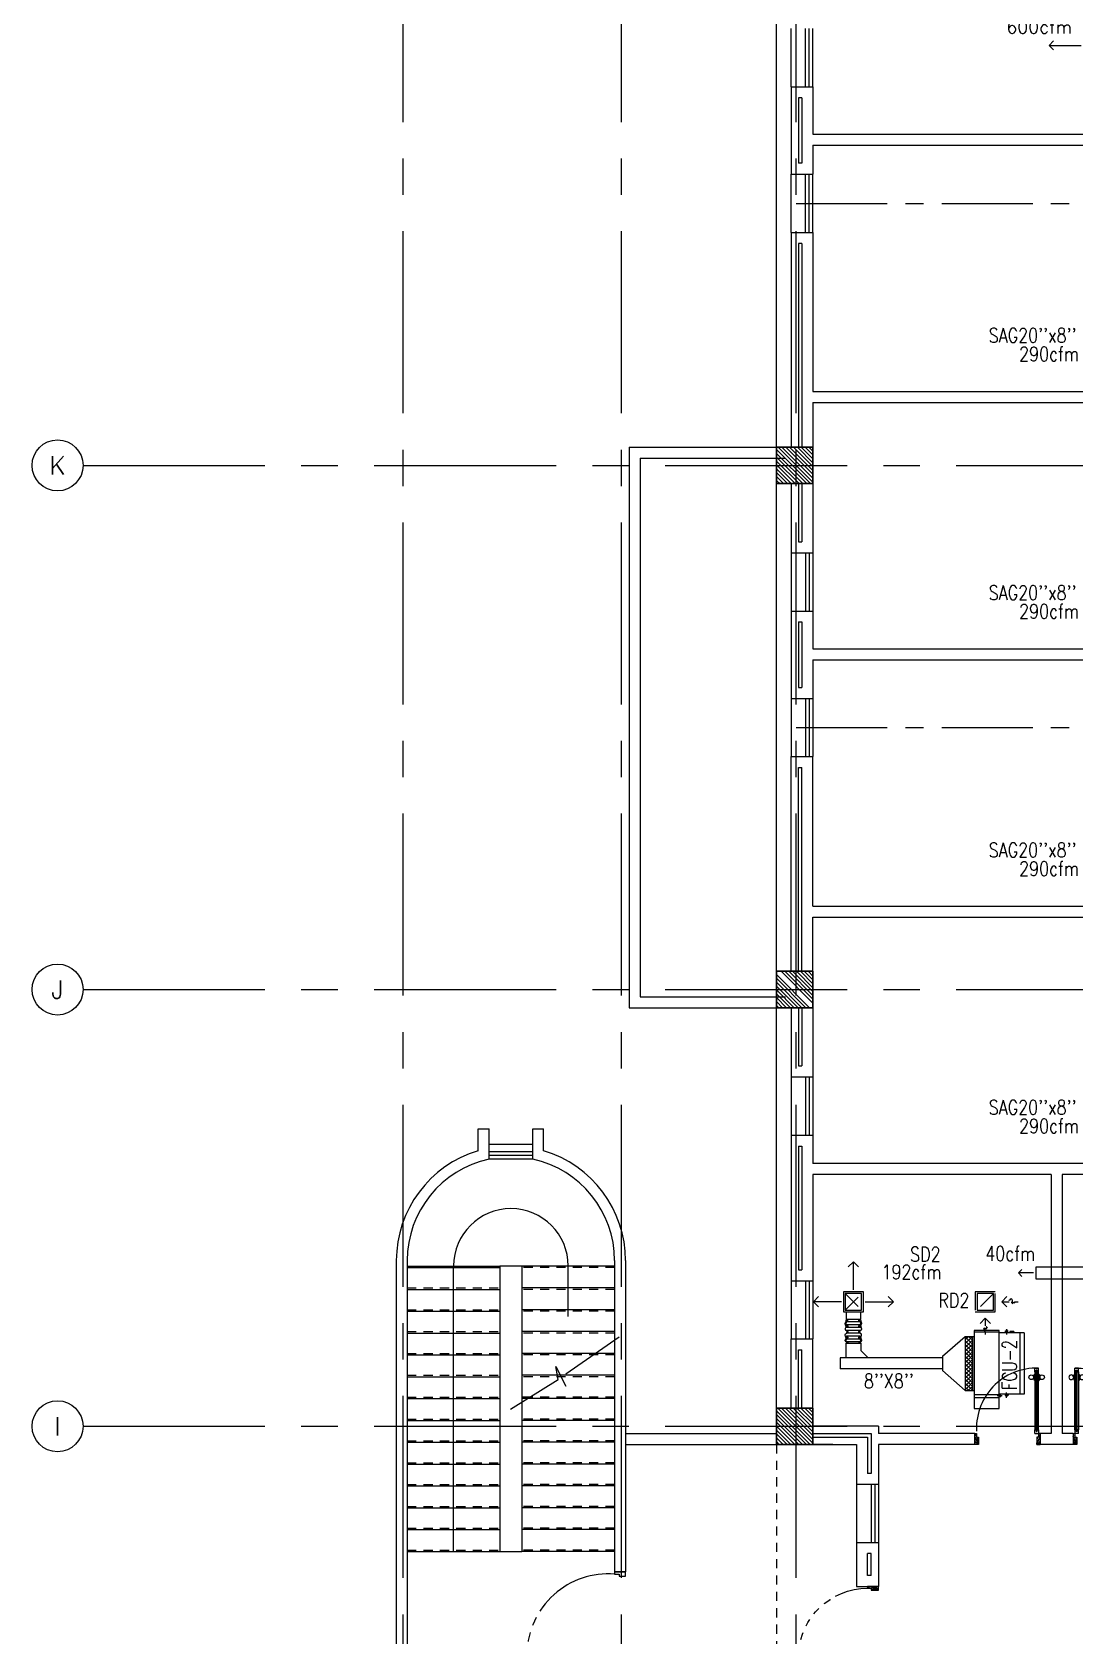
# Model space of a CAD drawing. Extents: x 417866200 to 417866302, y 43498034 to 43498122.
# Drawn here: x 417866199.88 to 417866214.21, y 43498068.78 to 43498090.81 of the extents above; entities that cross this region are included whole.
import ezdxf
from ezdxf.enums import TextEntityAlignment as Align

# ---------------------------------------------------------------- set-up
doc = ezdxf.new("R2010")
doc.units = 0
doc.header["$MEASUREMENT"] = 0
for name, pattern in [('CENTER', [2, 1.25, -0.25, 0.25, -0.25]), ('CENTERX2', [4, 2.5, -0.5, 0.5, -0.5]), ('HIDDEN', [0.375, 0.25, -0.125]), ('HIDDEN2', [0.1875, 0.125, -0.0625])]:
    doc.linetypes.add(name, pattern=pattern)
doc.layers.get('0').update_dxf_attribs({"linetype": 'CONTINUOUS'})
for name, color, linetype in [('AX', 9, 'CONTINUOUS'), ('AX-CR', 2, 'CONTINUOUS'), ('AX-TXT', 6, 'CONTINUOUS'), ('AXES', 11, 'CENTERX2'), ('AXES1', 11, 'CENTER'), ('COL', 7, 'CONTINUOUS'), ('DOOR', 9, 'CONTINUOUS'), ('DUCT', 6, 'CONTINUOUS'), ('FCU', 6, 'CONTINUOUS'), ('HAT', 11, 'CONTINUOUS'), ('INSUL', 9, 'CONTINUOUS'), ('M-AC-FLEX', 7, 'CONTINUOUS'), ('M-EGU.', 2, 'CONTINUOUS'), ('M-TEXT', 2, 'CONTINUOUS'), ('PROJ-L', 9, 'CONTINUOUS'), ('ROOF', 11, 'CONTINUOUS'), ('STR', 9, 'CONTINUOUS'), ('WALL', 9, 'CONTINUOUS'), ('WIN', 9, 'CONTINUOUS')]:
    doc.layers.add(name, color=color, linetype=linetype)
doc.styles.add('ROMANS', font='ROMANS.shx', dxfattribs={"width": 0.6})

# ---------------------------------------------------------------- blocks, each defined once
blk = doc.blocks.new('AXL')
at = {"layer": 'AX-CR'}
blk.add_circle((-350, 0), 350, dxfattribs=at)
at = {"layer": 'AX-TXT', "style": 'ROMANS'}
blk.add_attdef('AX', text='', height=250, dxfattribs=at).set_placement((-350, 0), align=Align.MIDDLE)
blk = doc.blocks.new('A$C7FB5060D')
at = {"layer": 'DOOR', "color": 0, "linetype": 'ByBlock'}
for p, q in [((1.353, 1.271), (1.203, 1.271)), ((1.203, 1.271), (1.203, 1.241)), ((1.203, 1.241), (1.264, 1.241)), ((1.264, 1.241), (1.264, 1.211)), ((1.264, 1.211), (1.353, 1.211)), ((1.353, 1.211), (1.353, 1.271)), ((0.06, 0.158), (0, 0.158)), ((0, 0.158), (0, 0.097)), ((0, 0.097), (0, 0.158)), ((0.06, 0.097), (0, 0.097)), ((0.06, 0.097), (0.06, 0.158)), ((0.207, 0.166), (0.099, 0.166)), ((0.099, 0.158), (0.099, 0.166)), ((0.099, 0.097), (0.099, 0.089)), ((0.207, 0.089), (0.099, 0.089)), ((0.114, 0.177), (0.192, 0.177)), ((0.114, 0.166), (0.114, 0.177)), ((0.114, 0.166), (0.192, 0.166)), ((0.114, 0.089), (0.192, 0.089)), ((0.114, 0.089), (0.114, 0.078)), ((0.114, 0.078), (0.192, 0.078)), ((0.192, 0.166), (0.192, 0.177)), ((0.192, 0.089), (0.192, 0.078)), ((0.207, 0.158), (0.207, 0.166)), ((0.207, 0.097), (0.207, 0.089)), ((1.203, 0.158), (1.143, 0.158)), ((1.143, 0.158), (1.143, 0.097)), ((1.143, 0.097), (1.203, 0.097)), ((1.203, 0.158), (1.203, 0.097)), ((1.203, 0.097), (1.264, 0.097)), ((1.203, 0.067), (1.203, 0.097)), ((1.203, 0.067), (1.353, 0.067)), ((1.264, 0.127), (1.353, 0.127)), ((1.264, 0.097), (1.264, 0.127)), ((1.353, 0.127), (1.353, 0.067))]:
    blk.add_line(p, q, dxfattribs=at)
at = {"layer": 'DOOR', "linetype": 'ByBlock'}
for p, q in [((0.06, 0.158), (1.143, 0.158)), ((1.143, 0.097), (0.06, 0.097))]:
    blk.add_line(p, q, dxfattribs=at)
at = {"layer": 'DOOR', "color": 0, "linetype": 'ByBlock'}
for centre in [(0.153, 0.216), (0.153, 0.039)]:
    blk.add_circle(centre, 0.039, dxfattribs=at)
at = {"layer": 'DOOR', "linetype": 'HIDDEN', "ltscale": 0.5}
blk.add_arc((1.116, 0.127), 1.117, 85.5184, 178.456, dxfattribs=at)
at = {"layer": 'WALL'}
for p, q in [((1.353, 1.271), (1.203, 1.271)), ((1.353, 0.067), (1.203, 0.067)), ((1.353, 0.067), (1.203, 0.067)), ((1.203, 0.067), (1.353, 0.067))]:
    blk.add_line(p, q, dxfattribs=at)
blk = doc.blocks.new('DOOR-10')
at = {"layer": 'DOOR', "color": 0, "linetype": 'ByBlock'}
for p, q in [((-83, 1005), (-92, 1005)), ((-92, 1005), (-92, 940)), ((-83, 940), (-92, 940)), ((-76, 1018), (-83, 1018)), ((-83, 928), (-83, 1018)), ((-83, 1005), (-83, 940)), ((-76, 928), (-83, 928)), ((-26, 1100), (-76, 1100)), ((-76, 1100), (-26, 1100)), ((-76, 1050), (-76, 1100)), ((-59, 1050), (-76, 1050)), ((-43, 1070), (-59, 1070)), ((-59, 1050), (-59, 1070)), ((-43, 1050), (-43, 1070)), ((-26, 1050), (-43, 1050)), ((-26, 1050), (-26, 1100)), ((-26, 1018), (-18, 1018)), ((-26, 928), (-18, 928)), ((-18, 928), (-18, 1018)), ((-18, 1005), (-9, 1005)), ((-18, 1005), (-18, 940)), ((-18, 940), (-9, 940)), ((-9, 1005), (-9, 940)), ((-1001, 0), (-1001, 150)), ((-1001, 150), (-976, 150)), ((-1001, 150), (-1001, 0)), ((-951, 0), (-1001, 0)), ((-976, 150), (-976, 100)), ((-976, 100), (-951, 100)), ((-951, 100), (-951, 0)), ((-76, 200), (-59, 200)), ((-76, 150), (-76, 200)), ((-76, 150), (-26, 150)), ((-59, 200), (-59, 180)), ((-59, 180), (-43, 180)), ((-51, 100), (-51, 0)), ((-26, 100), (-51, 100)), ((-51, 0), (-1, 0)), ((-43, 200), (-26, 200)), ((-43, 180), (-43, 200)), ((-26, 200), (-26, 150)), ((-1, 150), (-26, 150)), ((-26, 150), (-26, 100))]:
    blk.add_line(p, q, dxfattribs=at)
at = {"layer": 'DOOR', "linetype": 'ByBlock'}
for p, q in [((-76, 1050), (-76, 200)), ((-59, 200), (-59, 1050)), ((-43, 200), (-43, 1050)), ((-26, 200), (-26, 1050))]:
    blk.add_line(p, q, dxfattribs=at)
at = {"layer": 'DOOR', "color": 9, "linetype": 'ByBlock'}
for p, q in [((-951, 0), (-1001, 114)), ((-951, 0), (-1001, 40)), ((-951, 0), (-964, 100)), ((-51, 0), (-1, 114)), ((-51, 0), (-37, 100)), ((-51, 0), (-1, 40)), ((-1, 0), (-1, 150))]:
    blk.add_line(p, q, dxfattribs=at)
at = {"layer": 'DOOR', "color": 0, "linetype": 'ByBlock'}
for centre in [(-124, 973), (23, 973)]:
    blk.add_circle(centre, 32.4, dxfattribs=at)
at = {"layer": 'DOOR', "linetype": 'HIDDEN', "ltscale": 0.5}
blk.add_arc((-23, 149), 952, 93.1482, 179.9482, dxfattribs=at)
at = {"layer": 'DOOR', "color": 9, "linetype": 'ByBlock'}
for centre, radius, start, end in [((-951, 0), 154, 103.7142, 108.8947), ((-951, 0), 134, 100.72, 111.8402), ((-951, 0), 94.4, 90, 121.9818), ((-951, 0), 74.4, 90, 132.2236), ((-951, 0), 54.4, 90, 156.7926), ((-951, 0), 34.4, 90, 180), ((-951, 0), 14.4, 90, 180), ((-51, 0), 94.4, 58.0182, 90), ((-51, 0), 74.4, 47.7764, 90), ((-51, 0), 54.4, 23.2074, 90), ((-51, 0), 34.4, 0, 90), ((-51, 0), 14.4, 0, 90), ((-51, 0), 134, 68.1598, 79.28), ((-51, 0), 114, 64.0838, 77.3774), ((-51, 0), 154, 71.1053, 76.2858)]:
    blk.add_arc(centre, radius, start, end, dxfattribs=at)
blk = doc.blocks.new('*X103')
at = {"color": 0}
for p, q in [((253129, 155548), (253570, 155990)), ((253129, 155601), (253517, 155990)), ((253129, 155654), (253464, 155990)), ((253129, 155707), (253411, 155990)), ((253129, 155760), (253358, 155990)), ((253129, 155813), (253305, 155990)), ((253129, 155866), (253252, 155990)), ((253129, 155919), (253199, 155990)), ((253129, 155972), (253146, 155990)), ((253177, 155490), (253629, 155942)), ((253230, 155490), (253629, 155889)), ((253283, 155490), (253629, 155836)), ((253336, 155490), (253629, 155783)), ((253389, 155490), (253629, 155730)), ((253442, 155490), (253629, 155677)), ((253495, 155490), (253629, 155624)), ((253548, 155490), (253629, 155571)), ((253601, 155490), (253629, 155517))]:
    blk.add_line(p, q, dxfattribs=at)
blk = doc.blocks.new('COL50')
at = {"layer": 'COL'}
blk.add_lwpolyline([(-250, 250), (-250, -250), (250, -250), (250, 250)], close=True, dxfattribs=at)
blk = doc.blocks.new('*X105')
at = {"color": 0}
for p, q in [((253129, 149502), (253616, 149990)), ((253129, 149555), (253563, 149990)), ((253129, 149608), (253510, 149990)), ((253129, 149661), (253457, 149990)), ((253129, 149714), (253404, 149990)), ((253129, 149767), (253351, 149990)), ((253129, 149820), (253298, 149990)), ((253129, 149873), (253245, 149990)), ((253129, 149926), (253192, 149990)), ((253129, 149979), (253139, 149990)), ((253169, 149490), (253629, 149949)), ((253222, 149490), (253629, 149896)), ((253275, 149490), (253629, 149843)), ((253328, 149490), (253629, 149790)), ((253381, 149490), (253629, 149737)), ((253434, 149490), (253629, 149684)), ((253487, 149490), (253629, 149631)), ((253540, 149490), (253629, 149578)), ((253594, 149490), (253629, 149525))]:
    blk.add_line(p, q, dxfattribs=at)
blk = doc.blocks.new('DOOR90')
at = {"layer": 'DOOR', "color": 7, "linetype": 'ByBlock'}
for p, q in [((-150, 0), (0, 0)), ((-150, 0), (-150, -25)), ((0, -50), (-114, 0)), ((0, -50), (-40, 0)), ((0, -50), (0, 0)), ((-1000, -25), (-1050, -25)), ((-1050, -75), (-1050, -25)), ((-1050, -25), (-1050, -75)), ((-1000, -75), (-1050, -75)), ((-1000, -42), (-1020, -42)), ((-1020, -42), (-1020, -58)), ((-1000, -58), (-1020, -58)), ((-1000, -25), (-1000, -42)), ((-1000, -58), (-1000, -75)), ((-878, -18), (-968, -18)), ((-968, -25), (-968, -18)), ((-968, -75), (-968, -82)), ((-878, -82), (-968, -82)), ((-955, -9), (-890, -9)), ((-955, -18), (-955, -9)), ((-955, -18), (-890, -18)), ((-955, -82), (-890, -82)), ((-955, -82), (-955, -91)), ((-955, -91), (-890, -91)), ((-890, -18), (-890, -9)), ((-890, -82), (-890, -91)), ((-878, -25), (-878, -18)), ((-878, -75), (-878, -82)), ((-200, -25), (-150, -25)), ((-200, -42), (-200, -25)), ((-180, -42), (-200, -42)), ((-200, -58), (-180, -58)), ((-200, -75), (-200, -58)), ((-150, -75), (-200, -75)), ((-180, -58), (-180, -42)), ((-150, -25), (-100, -25)), ((-150, -75), (-150, -25)), ((-100, -25), (-100, -50)), ((0, -50), (-100, -37)), ((-100, -50), (0, -50)), ((-150, -875), (-100, -875)), ((-150, -900), (-150, -875)), ((0, -850), (-114, -900)), ((-100, -875), (-100, -850)), ((0, -850), (-100, -863)), ((-100, -850), (0, -850)), ((0, -850), (-40, -900)), ((0, -850), (0, -900)), ((-150, -900), (0, -900)), ((0, -900), (-150, -900))]:
    blk.add_line(p, q, dxfattribs=at)
at = {"layer": 'DOOR', "linetype": 'ByBlock'}
for p, q in [((-200, -25), (-1000, -25)), ((-200, -42), (-1000, -42)), ((-200, -58), (-1000, -58)), ((-1000, -75), (-200, -75))]:
    blk.add_line(p, q, dxfattribs=at)
at = {"layer": 'DOOR', "color": 7, "linetype": 'ByBlock'}
for centre in [(-923, 24), (-923, -124)]:
    blk.add_circle(centre, 32.4, dxfattribs=at)
for centre, radius, start, end in [((0, -50), 154, 161.1053, 166.2858), ((0, -50), 94.4, 148.0182, 180), ((0, -50), 134, 158.1598, 169.28), ((0, -50), 114, 154.0838, 167.3774), ((0, -50), 74.4, 137.7764, 180), ((0, -50), 54.4, 113.2074, 180), ((0, -50), 34.4, 90, 180), ((0, -50), 14.4, 90, 180), ((0, -850), 134, 190.72, 201.8402), ((0, -850), 94.4, 180, 211.9818), ((0, -850), 74.4, 180, 222.2236), ((0, -850), 54.4, 180, 246.7926), ((0, -850), 34.4, 180, 270), ((0, -850), 14.4, 180, 270), ((0, -850), 154, 193.7142, 198.8947)]:
    blk.add_arc(centre, radius, start, end, dxfattribs=at)
at = {"layer": 'DOOR', "linetype": 'HIDDEN', "ltscale": 0.5}
blk.add_arc((-222, -50), 828, 178.2701, 275.003, dxfattribs=at)
blk = doc.blocks.new('*X99')
at = {"color": 0}
for p, q in [((253129, 162707), (253611, 163190)), ((253129, 162760), (253558, 163190)), ((253129, 162813), (253505, 163190)), ((253129, 162866), (253452, 163190)), ((253129, 162919), (253399, 163190)), ((253129, 162972), (253346, 163190)), ((253129, 163025), (253293, 163190)), ((253129, 163079), (253240, 163190)), ((253129, 163132), (253187, 163190)), ((253164, 162690), (253629, 163154)), ((253217, 162690), (253629, 163101)), ((253270, 162690), (253629, 163048)), ((253323, 162690), (253629, 162995)), ((253376, 162690), (253629, 162942)), ((253429, 162690), (253629, 162889)), ((253482, 162690), (253629, 162836)), ((253535, 162690), (253629, 162783)), ((253588, 162690), (253629, 162730))]:
    blk.add_line(p, q, dxfattribs=at)
blk = doc.blocks.new('*X23')
at = {"color": 0}
for p, q in [((16890, -2467), (16943, -2414)), ((16890, -2520), (16990, -2420)), ((16990, -2512), (16892, -2414)), ((16990, -2459), (16945, -2414)), ((16990, -2565), (16890, -2465)), ((16890, -2573), (16990, -2473)), ((16990, -2619), (16890, -2519)), ((16890, -2626), (16990, -2526)), ((16990, -2672), (16890, -2572)), ((16890, -2679), (16990, -2579)), ((16990, -2725), (16890, -2625)), ((16890, -2732), (16990, -2632)), ((16990, -2778), (16890, -2678)), ((16890, -2785), (16990, -2685)), ((16990, -2831), (16890, -2731)), ((16890, -2838), (16990, -2738)), ((16990, -2884), (16890, -2784)), ((16890, -2891), (16990, -2791)), ((16990, -2937), (16890, -2837)), ((16890, -2944), (16990, -2844)), ((16990, -2990), (16890, -2890)), ((16890, -2997), (16990, -2897)), ((16990, -3043), (16890, -2943)), ((16890, -3050), (16990, -2950)), ((16990, -3096), (16890, -2996)), ((16890, -3103), (16990, -3003)), ((16990, -3149), (16890, -3049)), ((16892, -3155), (16990, -3056)), ((16944, -3155), (16890, -3102)), ((16945, -3155), (16990, -3109))]:
    blk.add_line(p, q, dxfattribs=at)
blk = doc.blocks.new('WHE06')
at = {"color": 3}
for p, q in [((232, 452), (232, 422)), ((232, 452), (252, 452)), ((242, 472), (242, 399)), ((252, 452), (252, 422)), ((305, 448), (373, 448)), ((321, 458), (321, 438)), ((321, 458), (346, 458)), ((689, 622), (346, 622)), ((346, 622), (346, 469)), ((689, 469), (689, 622)), ((60, -422), (60, 422)), ((212, 437), (269, 437)), ((321, 438), (346, 438)), ((346, 430), (689, 430)), ((811, 371), (689, 371)), ((711, -371), (711, 371)), ((811, -371), (811, 371)), ((142, -437), (142, -422)), ((142, -437), (197, -437)), ((197, -437), (197, -422)), ((221, -437), (269, -437)), ((232, -452), (232, -422)), ((242, -472), (242, -399)), ((252, -452), (252, -422)), ((346, -430), (689, -430)), ((811, -371), (689, -371)), ((232, -452), (252, -452))]:
    blk.add_line(p, q, dxfattribs=at)
at = {"color": 6}
for p, q in [((346, 469), (346, -451)), ((689, 469), (346, 469)), ((689, -451), (689, 469)), ((0, -422), (0, 422)), ((0, 422), (346, 422)), ((0, -422), (346, -422)), ((346, -451), (689, -451))]:
    blk.add_line(p, q, dxfattribs=at)
at = {"color": 11}
blk.add_blockref('*X23', (-16179, 2784), dxfattribs=at)

msp = doc.modelspace()

# ---------------------------------------------------------------- linework, layer by layer
at = {"layer": 'AXES'}
for p, q in [((417866204.984, 43498033.573), (417866204.984, 43498111.285)), ((417866207.984, 43498033.573), (417866207.984, 43498111.285)), ((417866210.384, 43498033.573), (417866210.384, 43498111.285)), ((417866200.584, 43498084.857), (417866268.624, 43498084.857)), ((417866200.584, 43498077.657), (417866268.624, 43498077.657)), ((417866200.584, 43498071.657), (417866268.624, 43498071.657))]:
    msp.add_line(p, q, dxfattribs=at)
at = {"layer": 'AXES1'}
for p, q in [((417866210.384, 43498088.457), (417866267.788, 43498088.457)), ((417866210.384, 43498081.257), (417866267.788, 43498081.257))]:
    msp.add_line(p, q, dxfattribs=at)
at = {"layer": 'DUCT'}
for p, q in [((417866213.679, 43498073.844), (417866213.679, 43498073.684)), ((417866218.195, 43498073.844), (417866213.679, 43498073.844)), ((417866213.679, 43498073.684), (417866218.275, 43498073.684)), ((417866211.072, 43498072.598), (417866211.072, 43498072.798)), ((417866211.072, 43498072.798), (417866211.272, 43498072.798)), ((417866211.272, 43498072.798), (417866211.272, 43498072.698)), ((417866211.372, 43498072.598), (417866211.272, 43498072.698))]:
    msp.add_line(p, q, dxfattribs=at)
at = {"layer": 'DUCT', "linetype": 'ByBlock'}
for p, q in [((417866212.393, 43498072.621), (417866212.706, 43498072.891)), ((417866212.393, 43498072.596), (417866210.99, 43498072.596)), ((417866210.99, 43498072.596), (417866210.99, 43498072.446)), ((417866212.393, 43498072.621), (417866212.393, 43498072.421)), ((417866212.393, 43498072.446), (417866210.99, 43498072.446)), ((417866212.393, 43498072.421), (417866212.706, 43498072.15))]:
    msp.add_line(p, q, dxfattribs=at)
at = {"layer": 'INSUL'}
for p, q in [((417866210.414, 43498089.907), (417866210.414, 43498089.007)), ((417866210.464, 43498089.907), (417866210.414, 43498089.907)), ((417866210.464, 43498089.907), (417866210.464, 43498089.007)), ((417866210.464, 43498089.007), (417866210.414, 43498089.007)), ((417866210.464, 43498087.907), (417866210.414, 43498087.907)), ((417866210.414, 43498087.907), (417866210.414, 43498085.107)), ((417866210.464, 43498087.907), (417866210.464, 43498085.107)), ((417866210.414, 43498084.607), (417866210.414, 43498083.807)), ((417866210.464, 43498084.607), (417866210.464, 43498083.807)), ((417866210.414, 43498083.807), (417866210.464, 43498083.807)), ((417866210.414, 43498082.707), (417866210.464, 43498082.707)), ((417866210.414, 43498082.707), (417866210.414, 43498081.807)), ((417866210.464, 43498082.707), (417866210.464, 43498081.807)), ((417866210.414, 43498081.807), (417866210.464, 43498081.807)), ((417866210.414, 43498080.707), (417866210.464, 43498080.707)), ((417866210.414, 43498077.907), (417866210.414, 43498080.707)), ((417866210.464, 43498077.907), (417866210.464, 43498080.707)), ((417866210.414, 43498077.407), (417866210.414, 43498076.607)), ((417866210.464, 43498077.407), (417866210.464, 43498076.607)), ((417866210.414, 43498076.607), (417866210.464, 43498076.607)), ((417866210.414, 43498075.507), (417866210.464, 43498075.507)), ((417866210.414, 43498075.507), (417866210.414, 43498073.807)), ((417866210.464, 43498075.507), (417866210.464, 43498073.807)), ((417866210.414, 43498073.807), (417866210.464, 43498073.807)), ((417866210.414, 43498072.707), (417866210.464, 43498072.707)), ((417866210.414, 43498071.907), (417866210.414, 43498072.707)), ((417866210.464, 43498071.907), (417866210.464, 43498072.707)), ((417866210.614, 43498071.557), (417866211.414, 43498071.557)), ((417866210.614, 43498071.507), (417866211.364, 43498071.507)), ((417866211.364, 43498071.507), (417866211.364, 43498071.007)), ((417866211.414, 43498071.557), (417866211.414, 43498071.007)), ((417866211.414, 43498071.007), (417866211.364, 43498071.007)), ((417866211.414, 43498069.907), (417866211.364, 43498069.907)), ((417866211.364, 43498069.607), (417866211.364, 43498069.907)), ((417866211.414, 43498069.607), (417866211.414, 43498069.907)), ((417866211.414, 43498069.607), (417866211.364, 43498069.607))]:
    msp.add_line(p, q, dxfattribs=at)
at = {"layer": 'M-AC-FLEX', "color": 11}
for p, q in [((417866211.264, 43498073.09), (417866211.076, 43498073.09)), ((417866211.264, 43498073.051), (417866211.076, 43498073.051)), ((417866211.264, 43498073.012), (417866211.076, 43498073.012)), ((417866211.264, 43498072.973), (417866211.076, 43498072.973)), ((417866211.264, 43498072.973), (417866211.076, 43498072.973)), ((417866211.264, 43498072.934), (417866211.076, 43498072.934)), ((417866211.264, 43498072.934), (417866211.076, 43498072.934)), ((417866211.264, 43498072.895), (417866211.076, 43498072.895)), ((417866211.264, 43498072.856), (417866211.076, 43498072.856)), ((417866211.264, 43498072.817), (417866211.076, 43498072.817))]:
    msp.add_line(p, q, dxfattribs=at)
at = {"layer": 'M-AC-FLEX'}
for points in [[(417866211.076, 43498073.129, -1), (417866211.076, 43498073.09, 1), (417866211.076, 43498073.051)], [(417866211.076, 43498073.012, 1), (417866211.076, 43498073.051, -1), (417866211.076, 43498073.09)], [(417866211.076, 43498073.09, 1.000001), (417866211.076, 43498073.051)], [(417866211.076, 43498073.051, -1.000001), (417866211.076, 43498073.09)], [(417866211.076, 43498073.051, -1), (417866211.076, 43498073.012, 1), (417866211.076, 43498072.973, -1), (417866211.076, 43498072.934, 0.008922), (417866211.076, 43498072.934, 0.008922)], [(417866211.076, 43498072.856, 1), (417866211.076, 43498072.895, -1), (417866211.076, 43498072.934, 1), (417866211.076, 43498072.973, -0.008922), (417866211.076, 43498072.973, -0.008922)], [(417866211.264, 43498073.129, 1), (417866211.264, 43498073.09, -1), (417866211.264, 43498073.051)], [(417866211.264, 43498073.012, -1), (417866211.264, 43498073.051, 1), (417866211.264, 43498073.09)], [(417866211.264, 43498073.051, 1), (417866211.264, 43498073.012, -1), (417866211.264, 43498072.973, 1), (417866211.264, 43498072.934, -0.008922), (417866211.264, 43498072.934, -0.008922)], [(417866211.264, 43498072.856, -1), (417866211.264, 43498072.895, 1), (417866211.264, 43498072.934, -1), (417866211.264, 43498072.973, 0.008922), (417866211.264, 43498072.973, 0.008922)], [(417866211.264, 43498073.09, -1), (417866211.264, 43498073.051)], [(417866211.264, 43498073.051, 1), (417866211.264, 43498073.09)], [(417866211.076, 43498072.895, -1), (417866211.076, 43498072.856, 1), (417866211.076, 43498072.817)], [(417866211.076, 43498072.817, -1.000001), (417866211.076, 43498072.856)], [(417866211.096, 43498072.798, 0.411198), (417866211.076, 43498072.817, -1), (417866211.076, 43498072.856)], [(417866211.076, 43498072.856, 1.000001), (417866211.076, 43498072.817)], [(417866211.264, 43498072.895, 1), (417866211.264, 43498072.856, -1), (417866211.264, 43498072.817)], [(417866211.244, 43498072.798, -0.411198), (417866211.264, 43498072.817, 1), (417866211.264, 43498072.856)], [(417866211.264, 43498072.817, 1), (417866211.264, 43498072.856)], [(417866211.264, 43498072.856, -1), (417866211.264, 43498072.817)]]:
    msp.add_lwpolyline(points, format="xyb", dxfattribs=at)
at = {"layer": 'M-EGU.'}
for p, q in [((417866213.86, 43498090.627), (417866213.921, 43498090.688)), ((417866213.86, 43498090.627), (417866214.299, 43498090.627)), ((417866213.86, 43498090.627), (417866213.921, 43498090.566)), ((417866211.099, 43498073.846), (417866211.17, 43498073.917)), ((417866211.17, 43498073.531), (417866211.17, 43498073.917)), ((417866211.17, 43498073.917), (417866211.241, 43498073.846)), ((417866213.484, 43498073.811), (417866213.437, 43498073.764)), ((417866213.437, 43498073.764), (417866213.484, 43498073.716)), ((417866213.644, 43498073.764), (417866213.437, 43498073.764)), ((417866210.62, 43498073.367), (417866210.691, 43498073.438)), ((417866211.032, 43498073.504), (417866211.032, 43498073.229)), ((417866211.307, 43498073.504), (417866211.032, 43498073.504)), ((417866211.307, 43498073.229), (417866211.307, 43498073.504)), ((417866211.649, 43498073.438), (417866211.72, 43498073.367)), ((417866213.095, 43498073.479), (417866212.87, 43498073.479)), ((417866212.87, 43498073.479), (417866212.87, 43498073.254)), ((417866213.095, 43498073.254), (417866213.095, 43498073.479)), ((417866213.208, 43498073.367), (417866213.279, 43498073.438)), ((417866210.691, 43498073.296), (417866210.62, 43498073.367)), ((417866211.006, 43498073.367), (417866210.62, 43498073.367)), ((417866211.032, 43498073.229), (417866211.307, 43498073.229)), ((417866211.07, 43498073.229), (417866211.07, 43498073.129)), ((417866211.27, 43498073.229), (417866211.27, 43498073.129)), ((417866211.334, 43498073.367), (417866211.72, 43498073.367)), ((417866211.72, 43498073.367), (417866211.649, 43498073.296)), ((417866212.87, 43498073.254), (417866213.095, 43498073.254)), ((417866213.279, 43498073.296), (417866213.208, 43498073.367)), ((417866213.208, 43498073.367), (417866213.309, 43498073.367)), ((417866213.389, 43498073.367), (417866213.433, 43498073.367)), ((417866211.07, 43498073.129), (417866211.27, 43498073.129)), ((417866212.912, 43498073.071), (417866212.983, 43498073.142)), ((417866212.983, 43498073.142), (417866212.983, 43498073.035)), ((417866212.983, 43498073.142), (417866213.054, 43498073.071)), ((417866212.983, 43498072.96), (417866212.983, 43498072.917))]:
    msp.add_line(p, q, dxfattribs=at)
at = {"layer": 'M-EGU.', "linetype": 'HIDDEN'}
for p, q in [((417866211.282, 43498073.479), (417866211.057, 43498073.479)), ((417866211.057, 43498073.479), (417866211.282, 43498073.254)), ((417866211.057, 43498073.254), (417866211.282, 43498073.479)), ((417866211.057, 43498073.479), (417866211.057, 43498073.254)), ((417866211.282, 43498073.254), (417866211.282, 43498073.479)), ((417866213.12, 43498073.504), (417866212.845, 43498073.504)), ((417866212.845, 43498073.504), (417866212.845, 43498073.229)), ((417866213.095, 43498073.479), (417866212.87, 43498073.254)), ((417866213.12, 43498073.229), (417866213.12, 43498073.504)), ((417866211.057, 43498073.254), (417866211.282, 43498073.254)), ((417866212.845, 43498073.229), (417866213.12, 43498073.229))]:
    msp.add_line(p, q, dxfattribs=at)
at = {"layer": 'M-EGU.'}
for points in [[(417866213.389, 43498073.367, -0.1324), (417866213.377, 43498073.351, -0.15664), (417866213.362, 43498073.345, -0.736612), (417866213.349, 43498073.376, 0.774232), (417866213.336, 43498073.406, 0.203349), (417866213.314, 43498073.393, 0.193808), (417866213.309, 43498073.367)], [(417866212.983, 43498072.96, -0.187862), (417866212.964, 43498072.971, -0.202645), (417866212.96, 43498072.991, -0.616915), (417866212.985, 43498072.999, 0.668708), (417866213.008, 43498073.009, 0.194285), (417866213.001, 43498073.027, 0.186051), (417866212.983, 43498073.035)]]:
    msp.add_lwpolyline(points, format="xyb", dxfattribs=at)
at = {"layer": 'PROJ-L'}
for p, q in [((417866210.114, 43498085.107), (417866210.114, 43498091.807)), ((417866210.114, 43498077.907), (417866210.114, 43498084.607)), ((417866210.114, 43498071.907), (417866210.114, 43498077.407))]:
    msp.add_line(p, q, dxfattribs=at)
at = {"layer": 'PROJ-L', "linetype": 'Continuous'}
for p, q in [((417866208.088, 43498085.107), (417866210.238, 43498085.107)), ((417866208.088, 43498085.107), (417866208.088, 43498077.407)), ((417866208.238, 43498084.957), (417866210.238, 43498084.957)), ((417866208.238, 43498084.957), (417866208.238, 43498077.557)), ((417866208.088, 43498077.407), (417866210.238, 43498077.407)), ((417866208.238, 43498077.557), (417866210.238, 43498077.557))]:
    msp.add_line(p, q, dxfattribs=at)
at = {"layer": 'ROOF'}
for p, q in [((417866206.614, 43498073.857), (417866206.314, 43498073.857)), ((417866206.314, 43498073.857), (417866206.314, 43498069.937)), ((417866206.614, 43498073.857), (417866206.614, 43498069.937)), ((417866208.039, 43498071.557), (417866210.114, 43498071.557)), ((417866208.039, 43498071.407), (417866210.114, 43498071.407)), ((417866206.314, 43498069.937), (417866206.614, 43498069.937))]:
    msp.add_line(p, q, dxfattribs=at)
at = {"layer": 'STR', "linetype": 'HIDDEN2'}
for p, q in [((417866205.039, 43498073.857), (417866206.314, 43498073.857)), ((417866205.039, 43498073.837), (417866206.314, 43498073.837)), ((417866207.889, 43498073.837), (417866206.614, 43498073.837)), ((417866205.039, 43498073.557), (417866206.314, 43498073.557)), ((417866207.889, 43498073.537), (417866206.614, 43498073.537)), ((417866205.039, 43498073.257), (417866206.314, 43498073.257)), ((417866207.889, 43498073.237), (417866206.614, 43498073.237)), ((417866205.039, 43498072.957), (417866206.314, 43498072.957)), ((417866207.889, 43498072.937), (417866206.614, 43498072.937)), ((417866205.039, 43498072.657), (417866206.314, 43498072.657)), ((417866207.889, 43498072.637), (417866206.614, 43498072.637)), ((417866205.039, 43498072.357), (417866206.314, 43498072.357)), ((417866207.889, 43498072.337), (417866206.614, 43498072.337)), ((417866205.039, 43498072.057), (417866206.314, 43498072.057)), ((417866207.889, 43498072.057), (417866206.614, 43498072.057)), ((417866206.694, 43498072.037), (417866206.614, 43498072.037)), ((417866205.039, 43498071.757), (417866206.314, 43498071.757)), ((417866207.889, 43498071.757), (417866206.614, 43498071.757)), ((417866205.039, 43498071.457), (417866206.314, 43498071.457)), ((417866207.889, 43498071.457), (417866206.614, 43498071.457)), ((417866210.114, 43498071.407), (417866210.114, 43498068.357)), ((417866205.039, 43498071.157), (417866206.314, 43498071.157)), ((417866207.889, 43498071.157), (417866206.614, 43498071.157)), ((417866205.039, 43498070.857), (417866206.314, 43498070.857)), ((417866207.889, 43498070.857), (417866206.614, 43498070.857)), ((417866205.039, 43498070.557), (417866206.314, 43498070.557)), ((417866207.889, 43498070.557), (417866206.614, 43498070.557)), ((417866205.039, 43498070.257), (417866206.314, 43498070.257)), ((417866207.889, 43498070.257), (417866206.614, 43498070.257)), ((417866205.039, 43498069.957), (417866206.314, 43498069.957)), ((417866207.889, 43498069.957), (417866206.614, 43498069.957))]:
    msp.add_line(p, q, dxfattribs=at)
at = {"layer": 'STR'}
for p, q in [((417866205.039, 43498073.857), (417866206.314, 43498073.857)), ((417866205.039, 43498073.837), (417866206.314, 43498073.837)), ((417866205.676, 43498069.937), (417866205.676, 43498073.86)), ((417866207.889, 43498073.857), (417866206.614, 43498073.857)), ((417866207.251, 43498073.164), (417866207.251, 43498073.86)), ((417866205.039, 43498073.537), (417866206.314, 43498073.537)), ((417866207.889, 43498073.557), (417866206.614, 43498073.557)), ((417866205.039, 43498073.237), (417866206.314, 43498073.237)), ((417866207.889, 43498073.257), (417866206.614, 43498073.257)), ((417866207.889, 43498072.957), (417866206.614, 43498072.957)), ((417866205.039, 43498072.937), (417866206.314, 43498072.937)), ((417866207.221, 43498072.377), (417866207.952, 43498072.885)), ((417866205.039, 43498072.637), (417866206.314, 43498072.637)), ((417866207.889, 43498072.657), (417866206.614, 43498072.657)), ((417866205.039, 43498072.337), (417866206.314, 43498072.337)), ((417866206.46, 43498071.891), (417866207.115, 43498072.3)), ((417866207.889, 43498072.357), (417866206.614, 43498072.357)), ((417866207.115, 43498072.3), (417866207.08, 43498072.476)), ((417866207.08, 43498072.476), (417866207.221, 43498072.207)), ((417866206.726, 43498072.057), (417866206.614, 43498072.057)), ((417866205.039, 43498072.037), (417866206.314, 43498072.037)), ((417866207.889, 43498072.037), (417866206.614, 43498072.037)), ((417866205.039, 43498071.737), (417866206.314, 43498071.737)), ((417866207.889, 43498071.737), (417866206.614, 43498071.737)), ((417866205.039, 43498071.437), (417866206.314, 43498071.437)), ((417866207.889, 43498071.437), (417866206.614, 43498071.437)), ((417866205.039, 43498071.137), (417866206.314, 43498071.137)), ((417866207.889, 43498071.137), (417866206.614, 43498071.137)), ((417866205.039, 43498070.837), (417866206.314, 43498070.837)), ((417866207.889, 43498070.837), (417866206.614, 43498070.837)), ((417866205.039, 43498070.537), (417866206.314, 43498070.537)), ((417866207.889, 43498070.537), (417866206.614, 43498070.537)), ((417866205.039, 43498070.237), (417866206.314, 43498070.237)), ((417866207.889, 43498070.237), (417866206.614, 43498070.237)), ((417866205.039, 43498069.937), (417866206.314, 43498069.937)), ((417866207.889, 43498069.937), (417866206.614, 43498069.937))]:
    msp.add_line(p, q, dxfattribs=at)
msp.add_arc((417866206.464, 43498073.86), 0.787, 0, 180, dxfattribs=at)
at = {"layer": 'WALL'}
for p, q in [((417866210.314, 43498090.057), (417866210.614, 43498090.057)), ((417866210.314, 43498090.057), (417866210.414, 43498090.057)), ((417866210.314, 43498090.057), (417866210.364, 43498090.057)), ((417866210.314, 43498090.057), (417866210.614, 43498090.057)), ((417866210.314, 43498090.057), (417866210.314, 43498088.857)), ((417866210.364, 43498090.057), (417866210.614, 43498090.057)), ((417866210.614, 43498090.057), (417866210.614, 43498089.407)), ((417866210.614, 43498089.407), (417866216.364, 43498089.407)), ((417866210.614, 43498089.257), (417866210.614, 43498088.857)), ((417866210.614, 43498089.257), (417866215.314, 43498089.257)), ((417866210.314, 43498088.857), (417866210.614, 43498088.857)), ((417866210.314, 43498088.057), (417866210.614, 43498088.057)), ((417866210.314, 43498088.057), (417866210.364, 43498088.057)), ((417866210.314, 43498088.057), (417866210.414, 43498088.057)), ((417866210.314, 43498088.057), (417866210.614, 43498088.057)), ((417866210.314, 43498088.057), (417866210.314, 43498085.107)), ((417866210.364, 43498088.057), (417866210.614, 43498088.057)), ((417866210.614, 43498088.057), (417866210.614, 43498085.872)), ((417866210.614, 43498085.872), (417866217.264, 43498085.872)), ((417866210.614, 43498085.722), (417866210.614, 43498085.107)), ((417866210.614, 43498085.722), (417866215.314, 43498085.722)), ((417866210.314, 43498084.607), (417866210.314, 43498083.657)), ((417866210.614, 43498084.607), (417866210.614, 43498083.657)), ((417866210.314, 43498083.657), (417866210.614, 43498083.657)), ((417866210.314, 43498082.857), (417866210.614, 43498082.857)), ((417866210.314, 43498082.857), (417866210.314, 43498081.657)), ((417866210.614, 43498082.857), (417866210.614, 43498082.337)), ((417866210.614, 43498082.337), (417866217.264, 43498082.337)), ((417866210.614, 43498082.187), (417866210.614, 43498081.657)), ((417866210.614, 43498082.187), (417866215.314, 43498082.187)), ((417866210.314, 43498081.657), (417866210.614, 43498081.657)), ((417866210.314, 43498080.857), (417866210.614, 43498080.857)), ((417866210.314, 43498077.907), (417866210.314, 43498080.857)), ((417866210.614, 43498078.802), (417866210.614, 43498080.857)), ((417866210.614, 43498078.802), (417866217.264, 43498078.802)), ((417866210.614, 43498077.907), (417866210.614, 43498078.652)), ((417866210.614, 43498078.652), (417866215.314, 43498078.652)), ((417866210.314, 43498077.407), (417866210.314, 43498076.457)), ((417866210.614, 43498077.407), (417866210.614, 43498076.457)), ((417866210.314, 43498076.457), (417866210.614, 43498076.457)), ((417866206.014, 43498075.742), (417866206.164, 43498075.742)), ((417866206.014, 43498075.442), (417866206.014, 43498075.742)), ((417866206.164, 43498075.326), (417866206.164, 43498075.742)), ((417866206.764, 43498075.742), (417866206.914, 43498075.742)), ((417866206.764, 43498075.326), (417866206.764, 43498075.742)), ((417866206.914, 43498075.442), (417866206.914, 43498075.742)), ((417866210.314, 43498075.657), (417866210.614, 43498075.657)), ((417866210.314, 43498075.657), (417866210.314, 43498073.657)), ((417866210.614, 43498075.657), (417866210.614, 43498075.267)), ((417866217.264, 43498075.267), (417866210.614, 43498075.267)), ((417866210.614, 43498075.117), (417866210.614, 43498073.657)), ((417866213.889, 43498075.117), (417866210.614, 43498075.117)), ((417866212.839, 43498075.117), (417866211.514, 43498075.117)), ((417866213.889, 43498075.117), (417866213.889, 43498071.557)), ((417866214.039, 43498075.117), (417866214.039, 43498071.557)), ((417866217.664, 43498075.117), (417866214.039, 43498075.117)), ((417866204.889, 43498073.933), (417866204.889, 43498068.157)), ((417866205.039, 43498073.933), (417866205.039, 43498068.307)), ((417866207.889, 43498073.933), (417866207.889, 43498069.657)), ((417866208.039, 43498073.933), (417866208.039, 43498069.657)), ((417866210.314, 43498073.657), (417866210.614, 43498073.657)), ((417866210.314, 43498072.857), (417866210.614, 43498072.857)), ((417866210.314, 43498071.907), (417866210.314, 43498072.857)), ((417866210.614, 43498071.907), (417866210.614, 43498072.857)), ((417866211.514, 43498071.657), (417866210.614, 43498071.657)), ((417866211.514, 43498071.657), (417866211.514, 43498071.557)), ((417866210.889, 43498071.407), (417866210.614, 43498071.407)), ((417866210.614, 43498071.407), (417866211.214, 43498071.407)), ((417866211.214, 43498071.407), (417866211.214, 43498070.857)), ((417866212.839, 43498071.557), (417866211.514, 43498071.557)), ((417866212.839, 43498071.407), (417866211.514, 43498071.407)), ((417866211.514, 43498071.407), (417866211.514, 43498070.857)), ((417866212.839, 43498071.557), (417866212.839, 43498071.407)), ((417866213.739, 43498071.557), (417866213.739, 43498071.407)), ((417866213.889, 43498071.557), (417866213.739, 43498071.557)), ((417866214.189, 43498071.407), (417866213.739, 43498071.407)), ((417866214.189, 43498071.557), (417866214.039, 43498071.557)), ((417866214.189, 43498071.557), (417866214.189, 43498071.407)), ((417866211.514, 43498070.857), (417866211.214, 43498070.857)), ((417866211.214, 43498070.057), (417866211.214, 43498069.457)), ((417866211.514, 43498070.057), (417866211.214, 43498070.057)), ((417866211.514, 43498070.057), (417866211.514, 43498069.457)), ((417866207.889, 43498069.657), (417866208.039, 43498069.657)), ((417866211.214, 43498069.457), (417866211.514, 43498069.457))]:
    msp.add_line(p, q, dxfattribs=at)
at = {"layer": 'WALL', "linetype": 'ByBlock', "ltscale": 0.3}
for points in [[(417866210.114, 43498085.107), (417866210.614, 43498085.107), (417866210.614, 43498084.607), (417866210.114, 43498084.607)], [(417866210.114, 43498077.907), (417866210.614, 43498077.907), (417866210.614, 43498077.407), (417866210.114, 43498077.407)], [(417866210.114, 43498071.907), (417866210.614, 43498071.907), (417866210.614, 43498071.407), (417866210.114, 43498071.407)]]:
    msp.add_lwpolyline(points, close=True, dxfattribs=at)
at = {"layer": 'WALL'}
for radius, start, end in [(1.575, 106.6016, 180), (1.575, 0, 73.3984), (1.425, 102.1532, 180), (1.425, 360, 77.8468)]:
    msp.add_arc((417866206.464, 43498073.933), radius, start, end, dxfattribs=at)
at = {"layer": 'WIN'}
for p, q in [((417866210.314, 43498090.057), (417866210.314, 43498090.857)), ((417866210.514, 43498090.057), (417866210.514, 43498090.857)), ((417866210.564, 43498090.057), (417866210.564, 43498090.857)), ((417866210.564, 43498090.057), (417866210.564, 43498090.857)), ((417866210.614, 43498090.057), (417866210.614, 43498090.857)), ((417866210.314, 43498090.057), (417866210.314, 43498090.057)), ((417866210.364, 43498090.057), (417866210.364, 43498090.057)), ((417866210.614, 43498090.057), (417866210.614, 43498090.057)), ((417866210.314, 43498088.856), (417866210.314, 43498088.857)), ((417866210.314, 43498088.057), (417866210.314, 43498088.857)), ((417866210.514, 43498088.057), (417866210.514, 43498088.857)), ((417866210.564, 43498088.057), (417866210.564, 43498088.857)), ((417866210.564, 43498088.057), (417866210.564, 43498088.857)), ((417866210.614, 43498088.856), (417866210.614, 43498088.857)), ((417866210.614, 43498088.057), (417866210.614, 43498088.857)), ((417866210.314, 43498088.057), (417866210.314, 43498088.057)), ((417866210.364, 43498088.057), (417866210.364, 43498088.057)), ((417866210.614, 43498088.057), (417866210.614, 43498088.057)), ((417866210.314, 43498083.657), (417866210.314, 43498082.857)), ((417866210.514, 43498083.657), (417866210.514, 43498082.857)), ((417866210.564, 43498083.657), (417866210.564, 43498082.857)), ((417866210.614, 43498083.657), (417866210.614, 43498082.857)), ((417866210.314, 43498081.657), (417866210.314, 43498080.857)), ((417866210.514, 43498081.657), (417866210.514, 43498080.857)), ((417866210.564, 43498081.657), (417866210.564, 43498080.857)), ((417866210.614, 43498081.657), (417866210.614, 43498080.857)), ((417866210.314, 43498076.457), (417866210.314, 43498075.657)), ((417866210.514, 43498076.457), (417866210.514, 43498075.657)), ((417866210.564, 43498076.457), (417866210.564, 43498075.657)), ((417866210.614, 43498076.457), (417866210.614, 43498075.657)), ((417866206.764, 43498075.526), (417866206.164, 43498075.526)), ((417866206.764, 43498075.426), (417866206.164, 43498075.426)), ((417866206.764, 43498075.376), (417866206.164, 43498075.376)), ((417866206.764, 43498075.326), (417866206.164, 43498075.326)), ((417866210.314, 43498073.657), (417866210.314, 43498072.857)), ((417866210.514, 43498073.657), (417866210.514, 43498072.857)), ((417866210.564, 43498073.657), (417866210.564, 43498072.857)), ((417866210.614, 43498073.657), (417866210.614, 43498072.857)), ((417866211.214, 43498070.857), (417866211.214, 43498070.057)), ((417866211.414, 43498070.857), (417866211.414, 43498070.057)), ((417866211.464, 43498070.857), (417866211.464, 43498070.057)), ((417866211.514, 43498070.857), (417866211.514, 43498070.057))]:
    msp.add_line(p, q, dxfattribs=at)

# ---------------------------------------------------------------- block references
at = {"layer": 'AX', "xscale": 0.0009999871253967285, "yscale": 0.001000002026557922, "zscale": 0.001}
for p, values in [((417866200.584, 43498084.857), {'AX': 'K'}), ((417866200.584, 43498077.657), {'AX': 'J'}), ((417866200.584, 43498071.657), {'AX': 'I'})]:
    msp.add_blockref('AXL', p, dxfattribs=at).add_auto_attribs(values)
at = {"layer": 'COL', "xscale": 0.0009999871253967285, "yscale": 0.001000002026557922, "zscale": 0.001}
for p in [(417866210.364, 43498084.857), (417866210.364, 43498077.657), (417866210.364, 43498071.657)]:
    msp.add_blockref('COL50', p, dxfattribs=at)
at = {"layer": 'DOOR', "color": 0, "linetype": 'ByBlock', "yscale": 0.001000002026557922, "zscale": 0.001}
for p, xscale, rotation in [((417866213.739, 43498071.407), 0.001000002026557922, 270), ((417866214.189, 43498071.407), -0.001000002026557922, 90)]:
    msp.add_blockref('DOOR90', p, dxfattribs=dict(at, xscale=xscale, rotation=rotation))
at = {"layer": 'DOOR', "linetype": 'Continuous'}
msp.add_blockref('A$C7FB5060D', (417866206.686, 43498068.386), dxfattribs=at)
at = {"layer": 'DOOR', "color": 0, "linetype": 'ByBlock', "ltscale": 0.3, "xscale": -0.001000002026557922, "yscale": 0.001000002026557922, "zscale": 0.001, "rotation": 90}
msp.add_blockref('DOOR-10', (417866211.514, 43498068.456), dxfattribs=at)
at = {"layer": 'FCU', "linetype": 'ByBlock', "xscale": 0.0009999871253967285, "yscale": 0.001000002026557922, "zscale": 0.001, "rotation": 180}
msp.add_blockref('WHE06', (417866213.518, 43498072.521), dxfattribs=at)
at = {"layer": 'HAT', "xscale": -0.0009999871253967285, "yscale": 0.001000002026557922, "zscale": 0.001}
for name in ['*X99', '*X103', '*X105']:
    msp.add_blockref(name, (417866463.743, 43497921.917), dxfattribs=at)

# ---------------------------------------------------------------- texts
at = {"layer": 'M-TEXT', "style": 'ROMANS'}
msp.add_text('600cfm', height=0.175, dxfattribs=at).set_placement((417866213.273, 43498090.791))
at = {"layer": 'M-TEXT', "style": 'ROMANS', "width": 0.8}
for s, p in [("SAG20''x8''", (417866213.03, 43498086.544)), ('290cfm', (417866213.447, 43498086.287)), ("SAG20''x8''", (417866213.03, 43498083.009)), ('290cfm', (417866213.447, 43498082.752)), ("SAG20''x8''", (417866213.03, 43498079.474)), ('290cfm', (417866213.447, 43498079.217)), ("SAG20''x8''", (417866213.03, 43498075.939)), ('290cfm', (417866213.447, 43498075.682)), ('SD2', (417866211.95, 43498073.92)), ('40cfm', (417866212.982, 43498073.93)), ('192cfm', (417866211.557, 43498073.676)), ('RD2', (417866212.339, 43498073.287)), ("8''X8''", (417866211.314, 43498072.179))]:
    msp.add_text(s, height=0.2, dxfattribs=at).set_placement(p)
at = {"layer": 'M-TEXT', "style": 'ROMANS', "width": 0.75}
msp.add_text('FCU-2', height=0.2, rotation=90, dxfattribs=at).set_placement((417866213.416, 43498072.156))

doc.saveas('drawing.dxf')
